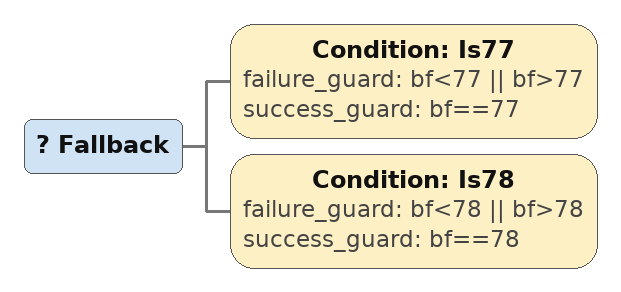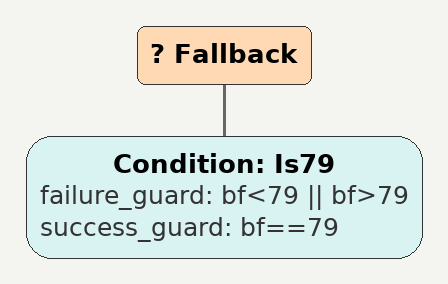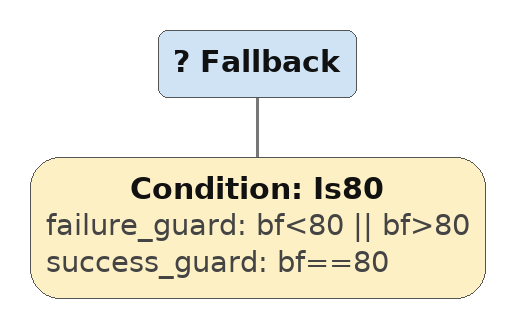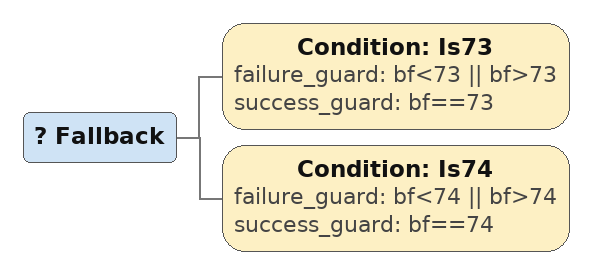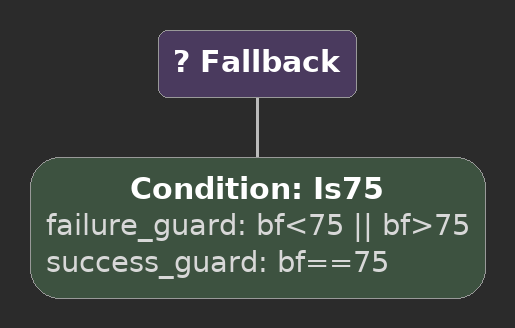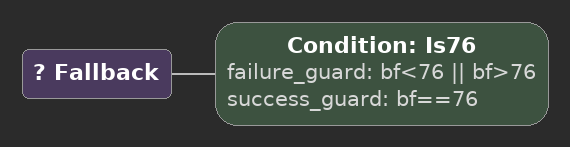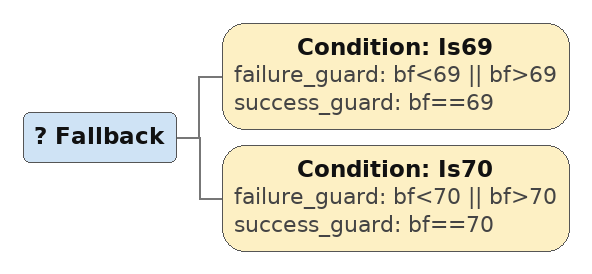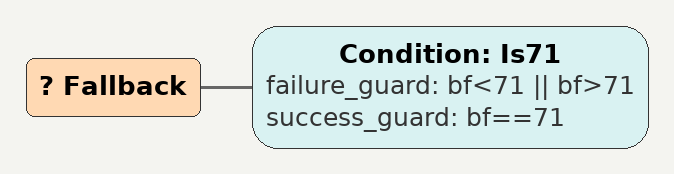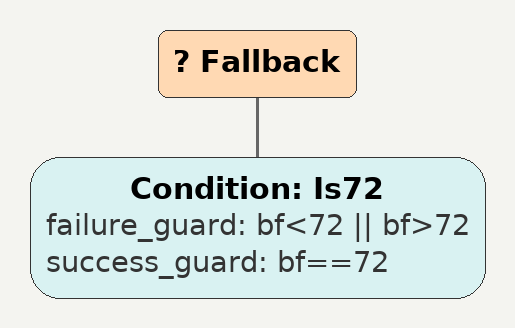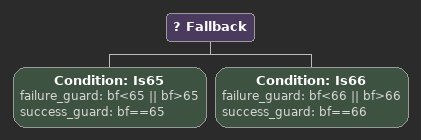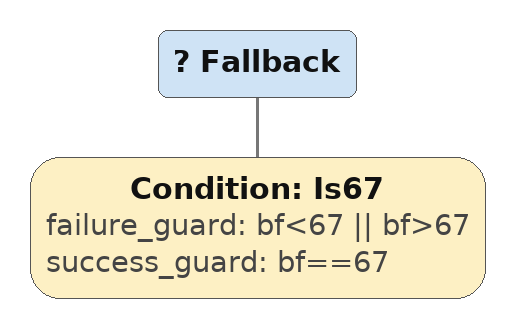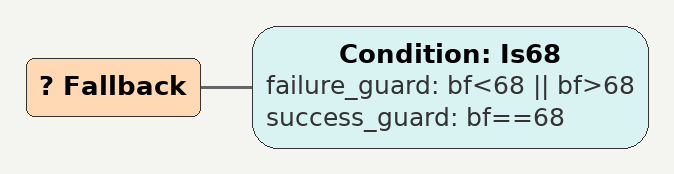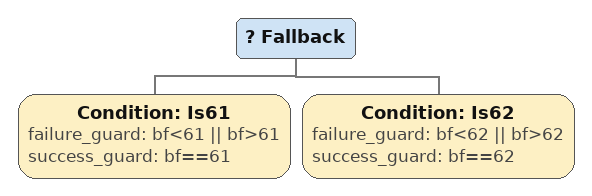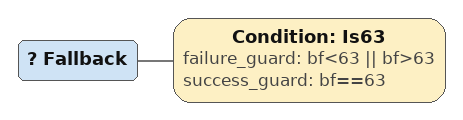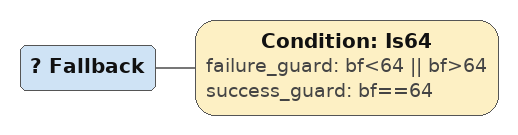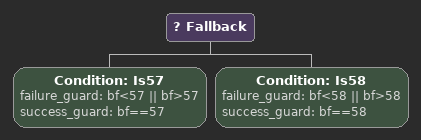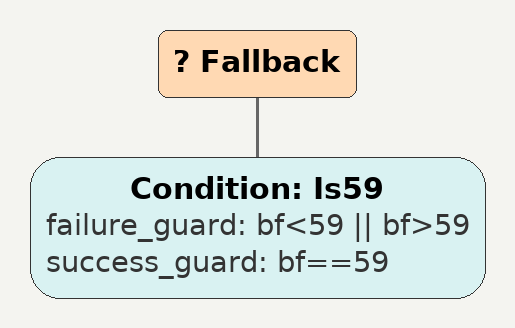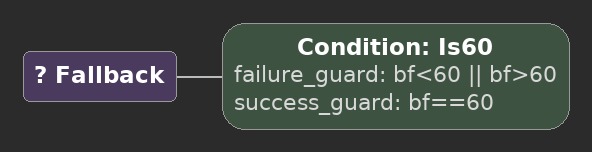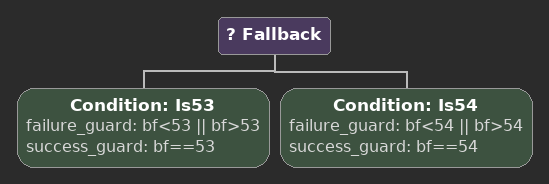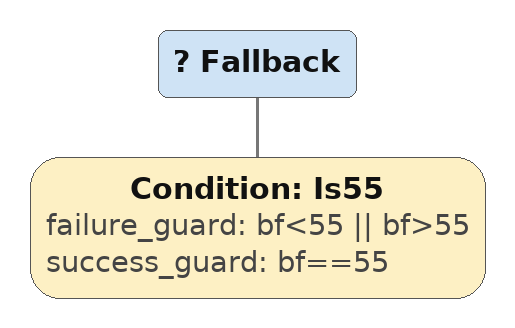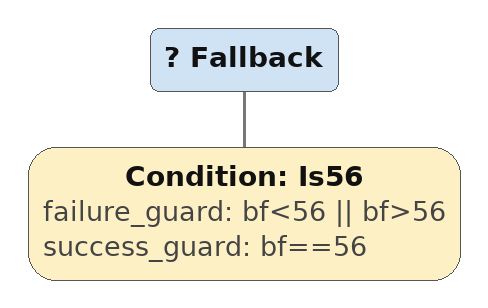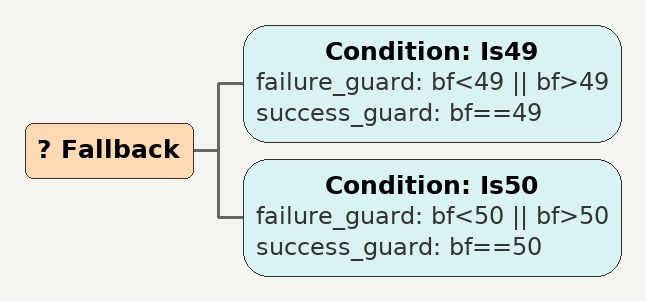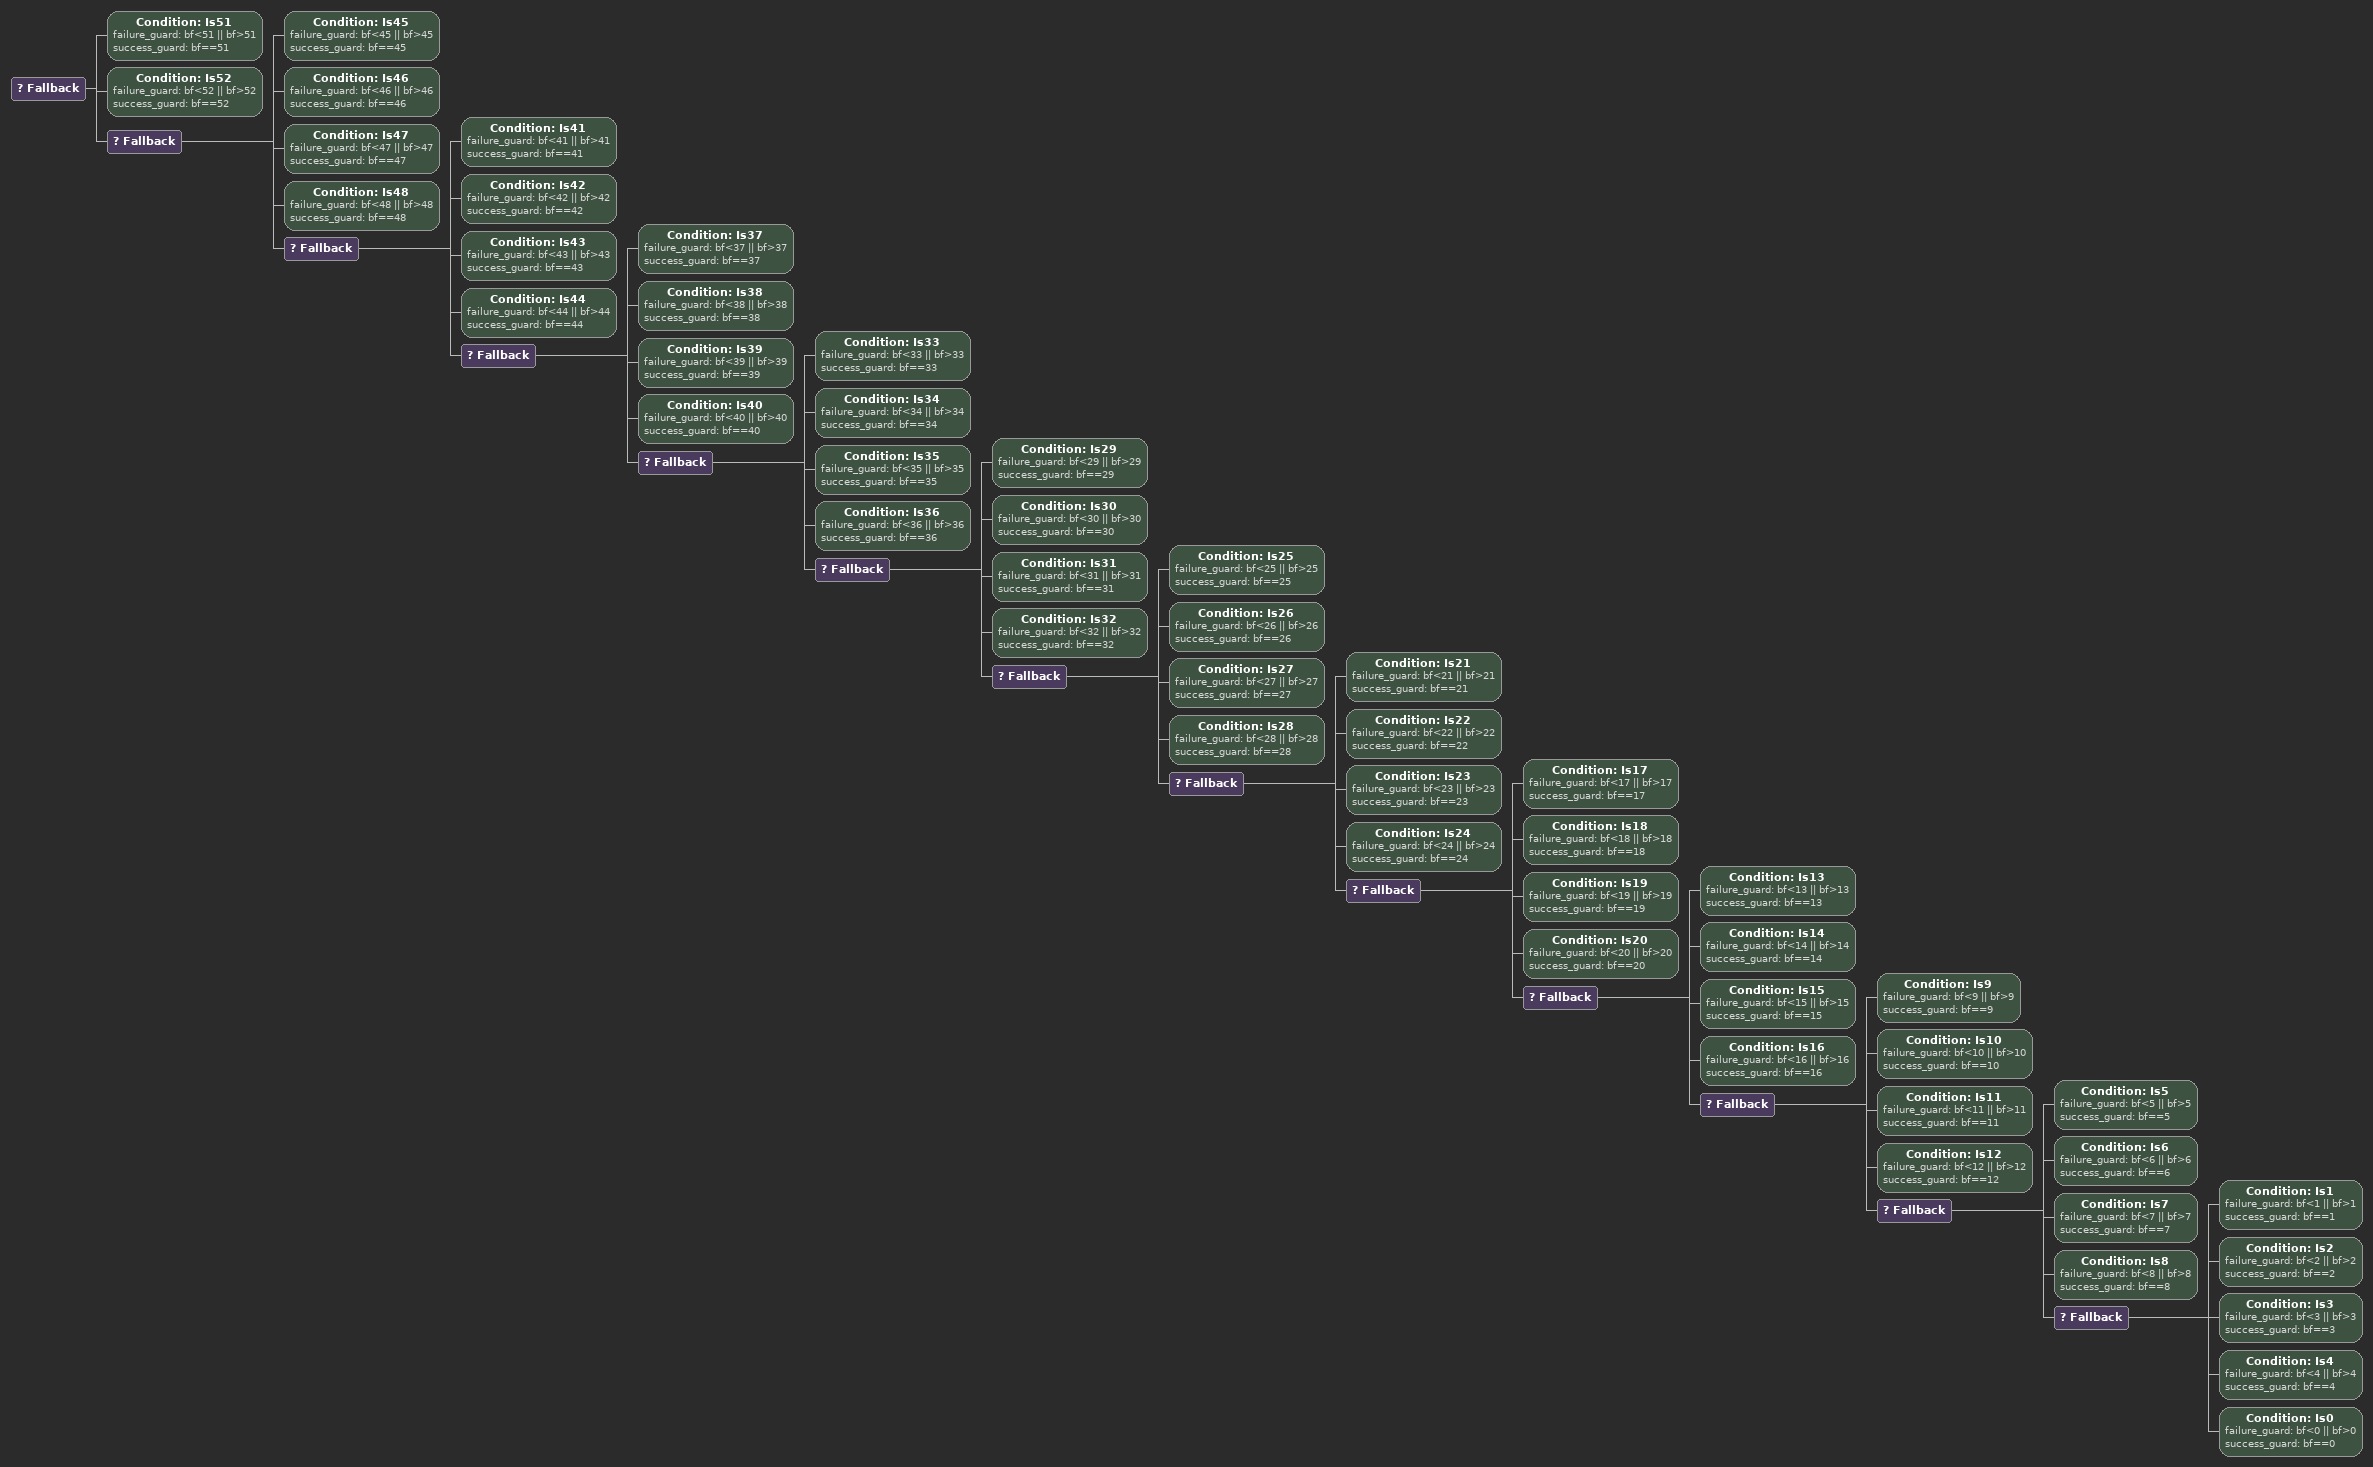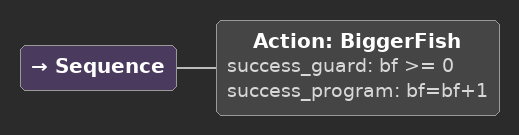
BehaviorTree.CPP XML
<Fallback>
    <Condition ID="Is77" failure_guard="bf&lt;77 || bf>77" success_guard="bf==77"/>
    <Condition ID="Is78" failure_guard="bf&lt;78 || bf>78" success_guard="bf==78"/>
        sequence76
        sequence
        children {
        } end_children
    } end_composite
</Fallback>

<Fallback>
    <Condition ID="Is79" failure_guard="bf&lt;79 || bf>79" success_guard="bf==79"/>
        sequence76
        sequence
        children {
        } end_children
    } end_composite
</Fallback>

<Fallback>
    <Condition ID="Is80" failure_guard="bf&lt;80 || bf>80" success_guard="bf==80"/>
        sequence76
        sequence
        children {
        } end_children
    } end_composite
</Fallback>

<Fallback>
    <Condition ID="Is73" failure_guard="bf&lt;73 || bf>73" success_guard="bf==73"/>
    <Condition ID="Is74" failure_guard="bf&lt;74 || bf>74" success_guard="bf==74"/>
        sequence72
        sequence
        children {
        } end_children
    } end_composite
</Fallback>

<Fallback>
    <Condition ID="Is75" failure_guard="bf&lt;75 || bf>75" success_guard="bf==75"/>
        sequence72
        sequence
        children {
        } end_children
    } end_composite
</Fallback>

<Fallback>
    <Condition ID="Is76" failure_guard="bf&lt;76 || bf>76" success_guard="bf==76"/>
        sequence72
        sequence
        children {
        } end_children
    } end_composite
</Fallback>

<Fallback>
    <Condition ID="Is69" failure_guard="bf&lt;69 || bf>69" success_guard="bf==69"/>
    <Condition ID="Is70" failure_guard="bf&lt;70 || bf>70" success_guard="bf==70"/>
        sequence68
        sequence
        children {
        } end_children
    } end_composite
</Fallback>

<Fallback>
    <Condition ID="Is71" failure_guard="bf&lt;71 || bf>71" success_guard="bf==71"/>
        sequence68
        sequence
        children {
        } end_children
    } end_composite
</Fallback>

<Fallback>
    <Condition ID="Is72" failure_guard="bf&lt;72 || bf>72" success_guard="bf==72"/>
        sequence68
        sequence
        children {
        } end_children
    } end_composite
</Fallback>

<Fallback>
    <Condition ID="Is65" failure_guard="bf&lt;65 || bf>65" success_guard="bf==65"/>
    <Condition ID="Is66" failure_guard="bf&lt;66 || bf>66" success_guard="bf==66"/>
        sequence64
        sequence
        children {
        } end_children
    } end_composite
</Fallback>

<Fallback>
    <Condition ID="Is67" failure_guard="bf&lt;67 || bf>67" success_guard="bf==67"/>
        sequence64
        sequence
        children {
        } end_children
    } end_composite
</Fallback>

<Fallback>
    <Condition ID="Is68" failure_guard="bf&lt;68 || bf>68" success_guard="bf==68"/>
        sequence64
        sequence
        children {
        } end_children
    } end_composite
</Fallback>

<Fallback>
    <Condition ID="Is61" failure_guard="bf&lt;61 || bf>61" success_guard="bf==61"/>
    <Condition ID="Is62" failure_guard="bf&lt;62 || bf>62" success_guard="bf==62"/>
        sequence60
        sequence
        children {
        } end_children
    } end_composite
</Fallback>

<Fallback>
    <Condition ID="Is63" failure_guard="bf&lt;63 || bf>63" success_guard="bf==63"/>
        sequence60
        sequence
        children {
        } end_children
    } end_composite
</Fallback>

<Fallback>
    <Condition ID="Is64" failure_guard="bf&lt;64 || bf>64" success_guard="bf==64"/>
        sequence60
        sequence
        children {
        } end_children
    } end_composite
</Fallback>

<Fallback>
    <Condition ID="Is57" failure_guard="bf&lt;57 || bf>57" success_guard="bf==57"/>
    <Condition ID="Is58" failure_guard="bf&lt;58 || bf>58" success_guard="bf==58"/>
        sequence56
        sequence
        children {
        } end_children
    } end_composite
</Fallback>

<Fallback>
    <Condition ID="Is59" failure_guard="bf&lt;59 || bf>59" success_guard="bf==59"/>
        sequence56
        sequence
        children {
        } end_children
    } end_composite
</Fallback>

<Fallback>
    <Condition ID="Is60" failure_guard="bf&lt;60 || bf>60" success_guard="bf==60"/>
        sequence56
        sequence
        children {
        } end_children
    } end_composite
</Fallback>

<Fallback>
    <Condition ID="Is53" failure_guard="bf&lt;53 || bf>53" success_guard="bf==53"/>
    <Condition ID="Is54" failure_guard="bf&lt;54 || bf>54" success_guard="bf==54"/>
        sequence52
        sequence
        children {
        } end_children
    } end_composite
</Fallback>

<Fallback>
    <Condition ID="Is55" failure_guard="bf&lt;55 || bf>55" success_guard="bf==55"/>
        sequence52
        sequence
        children {
        } end_children
    } end_composite
</Fallback>

<Fallback>
    <Condition ID="Is56" failure_guard="bf&lt;56 || bf>56" success_guard="bf==56"/>
        sequence52
        sequence
        children {
        } end_children
    } end_composite
</Fallback>

<Fallback>
    <Condition ID="Is49" failure_guard="bf&lt;49 || bf>49" success_guard="bf==49"/>
    <Condition ID="Is50" failure_guard="bf&lt;50 || bf>50" success_guard="bf==50"/>
        sequence48
        sequence
        children {
        } end_children
    } end_composite
</Fallback>

<Fallback>
    <Condition ID="Is51" failure_guard="bf&lt;51 || bf>51" success_guard="bf==51"/>
    <Condition ID="Is52" failure_guard="bf&lt;52 || bf>52" success_guard="bf==52"/>
    <Fallback>
        <Condition ID="Is45" failure_guard="bf&lt;45 || bf>45" success_guard="bf==45"/>
        <Condition ID="Is46" failure_guard="bf&lt;46 || bf>46" success_guard="bf==46"/>
        <Condition ID="Is47" failure_guard="bf&lt;47 || bf>47" success_guard="bf==47"/>
        <Condition ID="Is48" failure_guard="bf&lt;48 || bf>48" success_guard="bf==48"/>
        <Fallback>
            <Condition ID="Is41" failure_guard="bf&lt;41 || bf>41" success_guard="bf==41"/>
            <Condition ID="Is42" failure_guard="bf&lt;42 || bf>42" success_guard="bf==42"/>
            <Condition ID="Is43" failure_guard="bf&lt;43 || bf>43" success_guard="bf==43"/>
            <Condition ID="Is44" failure_guard="bf&lt;44 || bf>44" success_guard="bf==44"/>
            <Fallback>
                <Condition ID="Is37" failure_guard="bf&lt;37 || bf>37" success_guard="bf==37"/>
                <Condition ID="Is38" failure_guard="bf&lt;38 || bf>38" success_guard="bf==38"/>
                <Condition ID="Is39" failure_guard="bf&lt;39 || bf>39" success_guard="bf==39"/>
                <Condition ID="Is40" failure_guard="bf&lt;40 || bf>40" success_guard="bf==40"/>
                <Fallback>
                    <Condition ID="Is33" failure_guard="bf&lt;33 || bf>33" success_guard="bf==33"/>
                    <Condition ID="Is34" failure_guard="bf&lt;34 || bf>34" success_guard="bf==34"/>
                    <Condition ID="Is35" failure_guard="bf&lt;35 || bf>35" success_guard="bf==35"/>
                    <Condition ID="Is36" failure_guard="bf&lt;36 || bf>36" success_guard="bf==36"/>
                    <Fallback>
                        <Condition ID="Is29" failure_guard="bf&lt;29 || bf>29" success_guard="bf==29"/>
                        <Condition ID="Is30" failure_guard="bf&lt;30 || bf>30" success_guard="bf==30"/>
                        <Condition ID="Is31" failure_guard="bf&lt;31 || bf>31" success_guard="bf==31"/>
                        <Condition ID="Is32" failure_guard="bf&lt;32 || bf>32" success_guard="bf==32"/>
                        <Fallback>
                            <Condition ID="Is25" failure_guard="bf&lt;25 || bf>25" success_guard="bf==25"/>
                            <Condition ID="Is26" failure_guard="bf&lt;26 || bf>26" success_guard="bf==26"/>
                            <Condition ID="Is27" failure_guard="bf&lt;27 || bf>27" success_guard="bf==27"/>
                            <Condition ID="Is28" failure_guard="bf&lt;28 || bf>28" success_guard="bf==28"/>
                            <Fallback>
                                <Condition ID="Is21" failure_guard="bf&lt;21 || bf>21" success_guard="bf==21"/>
                                <Condition ID="Is22" failure_guard="bf&lt;22 || bf>22" success_guard="bf==22"/>
                                <Condition ID="Is23" failure_guard="bf&lt;23 || bf>23" success_guard="bf==23"/>
                                <Condition ID="Is24" failure_guard="bf&lt;24 || bf>24" success_guard="bf==24"/>
                                <Fallback>
                                    <Condition ID="Is17" failure_guard="bf&lt;17 || bf>17" success_guard="bf==17"/>
                                    <Condition ID="Is18" failure_guard="bf&lt;18 || bf>18" success_guard="bf==18"/>
                                    <Condition ID="Is19" failure_guard="bf&lt;19 || bf>19" success_guard="bf==19"/>
                                    <Condition ID="Is20" failure_guard="bf&lt;20 || bf>20" success_guard="bf==20"/>
                                    <Fallback>
                                        <Condition ID="Is13" failure_guard="bf&lt;13 || bf>13" success_guard="bf==13"/>
                                        <Condition ID="Is14" failure_guard="bf&lt;14 || bf>14" success_guard="bf==14"/>
                                        <Condition ID="Is15" failure_guard="bf&lt;15 || bf>15" success_guard="bf==15"/>
                                        <Condition ID="Is16" failure_guard="bf&lt;16 || bf>16" success_guard="bf==16"/>
                                        <Fallback>
                                            <Condition ID="Is9" failure_guard="bf&lt;9 || bf>9" success_guard="bf==9"/>
                                            <Condition ID="Is10" failure_guard="bf&lt;10 || bf>10" success_guard="bf==10"/>
                                            <Condition ID="Is11" failure_guard="bf&lt;11 || bf>11" success_guard="bf==11"/>
                                            <Condition ID="Is12" failure_guard="bf&lt;12 || bf>12" success_guard="bf==12"/>
                                            <Fallback>
                                                <Condition ID="Is5" failure_guard="bf&lt;5 || bf>5" success_guard="bf==5"/>
                                                <Condition ID="Is6" failure_guard="bf&lt;6 || bf>6" success_guard="bf==6"/>
                                                <Condition ID="Is7" failure_guard="bf&lt;7 || bf>7" success_guard="bf==7"/>
                                                <Condition ID="Is8" failure_guard="bf&lt;8 || bf>8" success_guard="bf==8"/>
                                                <Fallback>
                                                    <Condition ID="Is1" failure_guard="bf&lt;1 || bf>1" success_guard="bf==1"/>
                                                    <Condition ID="Is2" failure_guard="bf&lt;2 || bf>2" success_guard="bf==2"/>
                                                    <Condition ID="Is3" failure_guard="bf&lt;3 || bf>3" success_guard="bf==3"/>
                                                    <Condition ID="Is4" failure_guard="bf&lt;4 || bf>4" success_guard="bf==4"/>
                                                    <Condition ID="Is0" failure_guard="bf&lt;0 || bf>0" success_guard="bf==0"/>
                                                </Fallback>
                                                    sequence4
                                                    sequence
                                                    children {
                                                    } end_children
                                                } end_composite
                                            </Fallback>
                                                sequence8
                                                sequence
                                                children {
                                                } end_children
                                            } end_composite
                                        </Fallback>
                                            sequence12
                                            sequence
                                            children {
                                            } end_children
                                        } end_composite
                                    </Fallback>
                                        sequence16
                                        sequence
                                        children {
                                        } end_children
                                    } end_composite
                                </Fallback>
                                    sequence20
                                    sequence
                                    children {
                                    } end_children
                                } end_composite
                            </Fallback>
                                sequence24
                                sequence
                                children {
                                } end_children
                            } end_composite
                        </Fallback>
                            sequence28
                            sequence
                            children {
                            } end_children
                        } end_composite
                    </Fallback>
                        sequence32
                        sequence
                        children {
                        } end_children
                    } end_composite
                </Fallback>
                    sequence36
                    sequence
                    children {
                    } end_children
                } end_composite
            </Fallback>
                sequence40
                sequence
                children {
                } end_children
            } end_composite
        </Fallback>
            sequence44
            sequence
            children {
            } end_children
        } end_composite
    </Fallback>
        sequence48
        sequence
        children {
        } end_children
    } end_composite
</Fallback>

<Sequence>
    <Action ID="BiggerFish" success_guard="bf >= 0" success_program="bf=bf+1"/>
</Sequence>
